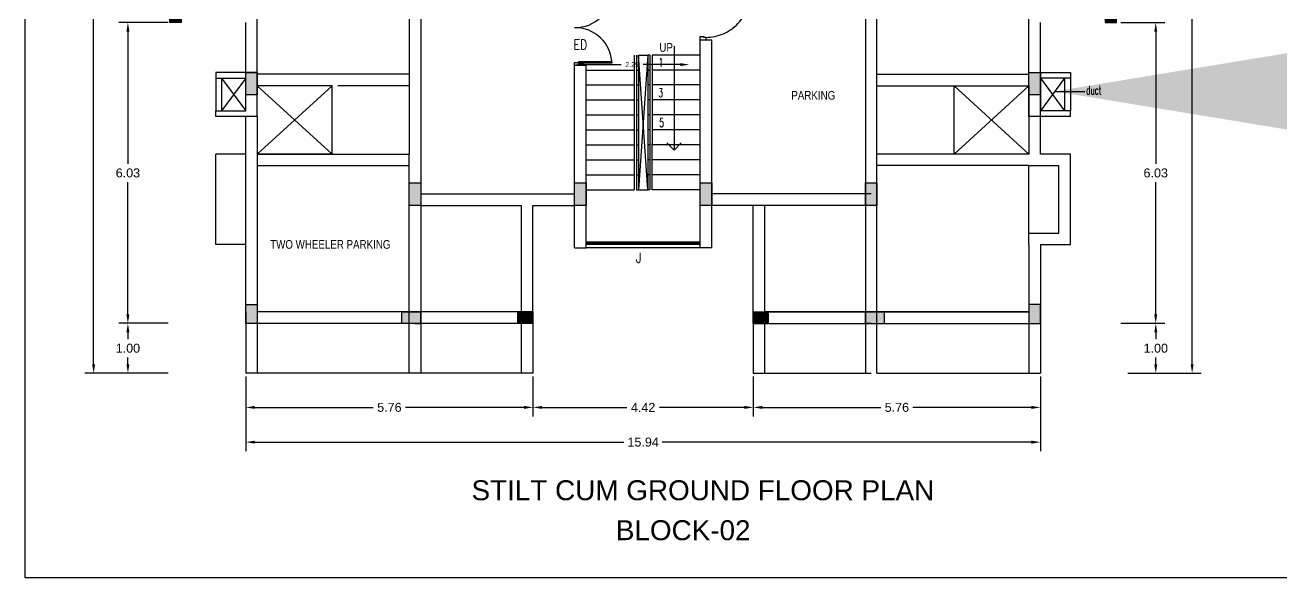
# Model space of a CAD drawing. Header units: metres. Extents: x 10 to 343, y 349 to 530.
# Drawn here: x 227.83 to 253.02, y 423.36 to 434.44 of the extents above; entities that cross this region are included whole.
import ezdxf

# ---------------------------------------------------------------- set-up
doc = ezdxf.new("R2010")
doc.units = ezdxf.units.M
for name, pattern in [('CENTER2', [1.125, 0.75, -0.125, 0.125, -0.125]), ('DASHED2', [0.375, 0.25, -0.125]), ('HIDDEN', [0.375, 0.25, -0.125])]:
    doc.linetypes.add(name, pattern=pattern)
for name, color, linetype in [('BLK_2_FLR_0_EXIT_WIDTH_DOOR', 2, 'Continuous'), ('S-COLUMN HATCH', 35, 'HIDDEN'), ('S-COLUMN LINE', 41, 'HIDDEN')]:
    doc.layers.add(name, color=color, linetype=linetype)
doc.styles.add('m', font='micross.ttf', dxfattribs={"width": 0.9, "height": 350})
doc.styles.add('ROMANS', font='romans.shx', dxfattribs={"width": 0.8})
doc.styles.add('RS3', font='romans.shx', dxfattribs={"width": 0.75, "height": 200})
doc.styles.get("Standard").update_dxf_attribs({"font": 'arial.ttf'})
doc.styles.add('style13', font='romans.shx', dxfattribs={"width": 0.75, "height": 250})
doc.styles.add('style3', font='arial.ttf')
doc.styles.add('style6', font='romans.shx', dxfattribs={"width": 0.8})
doc.dimstyles.new('1', dxfattribs={"dimtxt": 2, "dimasz": 100, "dimexe": 100, "dimexo": 0, "dimgap": 50, "dimtad": 1, "dimdec": 0, "dimzin": 3, "dimdsep": 46, "dimtxsty": 'RS3', "dimblk": 'ARCHTICK', "dimcen": 150, "dimdle": 100, "dimclrd": 256, "dimclre": 256, "dimclrt": 6, "dimadec": 0, "dimazin": 0, "dimtfac": 1, "dimtdec": 0, "dimtmove": 2, "dimatfit": 3, "dimfxl": 0, "dimlwd": -1, "dimlwe": -1, "dimarcsym": 0})
doc.dimstyles.get("Standard").update_dxf_attribs({"dimtxt": 0.18, "dimasz": 0.18, "dimexe": 0.18, "dimexo": 0.0625, "dimgap": 0.09, "dimtad": 0, "dimtih": 1, "dimtoh": 1, "dimzin": 0, "dimdsep": 46, "dimtxsty": 'Standard', "dimcen": 0.09, "dimadec": 0, "dimazin": 0, "dimtfac": 1, "dimtofl": 0, "dimtmove": 0, "dimatfit": 3, "dimfxl": 0, "dimtolj": 1, "dimtzin": 0, "dimarcsym": 0})
doc.dimstyles.new('STANDARD$0', dxfattribs={"dimtxt": 4, "dimasz": 2.5, "dimexe": 2, "dimexo": 2, "dimgap": 2, "dimtad": 1, "dimdec": 4, "dimzin": 0, "dimdsep": 46, "dimlunit": 4, "dimtxsty": 'ROMANS', "dimblk": 'ARCHTICK', "dimcen": 0.0625, "dimdle": 2.5, "dimse1": 1, "dimse2": 1, "dimclrd": 4, "dimclre": 9, "dimclrt": 6, "dimadec": 0, "dimazin": 0, "dimtfac": 1, "dimtdec": 4, "dimtix": 1, "dimtofl": 0, "dimtmove": 2, "dimatfit": 3, "dimldrblk": 'ARCHTICK', "dimfxl": 0, "dimtolj": 1, "dimtzin": 0, "dimarcsym": 0})

# ---------------------------------------------------------------- blocks, each defined once
blk = doc.blocks.new('A$C2FFF6C69')
at = {"layer": 'S-COLUMN HATCH', "linetype": 'ByBlock'}
for points in [[(230, -380), (0, -380), (0, 0), (230, 0)], [(5460, 0), (5760, 0), (5760, -230), (5460, -230)], [(10180, 0), (10480, 0), (10480, -230), (10180, -230)], [(15710, 0), (15940, 0), (15940, -380), (15710, -380)], [(3510, 0), (3510, -230), (3130, -230), (3130, 0)], [(12810, 0), (12810, -230), (12430, -230), (12430, 0)], [(3280, -2365), (3510, -2365), (3510, -2815), (3280, -2815)], [(6975, -2365), (6975, -2595), (6595, -2595), (6595, -2365)], [(9345, -2365), (9345, -2595), (8965, -2595), (8965, -2365)], [(12430, -2365), (12660, -2365), (12660, -2815), (12430, -2815)], [(0, -5030), (230, -5030), (230, -4580), (0, -4580)], [(15710, -5030), (15940, -5030), (15940, -4580), (15710, -4580)], [(6975, -4885), (6975, -5115), (6595, -5115), (6595, -4885)], [(9345, -4885), (9345, -5115), (8965, -5115), (8965, -4885)], [(-1525, -6030), (-1295, -6030), (-1295, -6330), (-1525, -6330)], [(17465, -6030), (17235, -6030), (17235, -6330), (17465, -6330)], [(12660, -7245), (12430, -7245), (12430, -6795), (12660, -6795)], [(3510, -7315), (3280, -7315), (3280, -6865), (3510, -6865)], [(6825, -7245), (6595, -7245), (6595, -6865), (6825, -6865)], [(9345, -7245), (9115, -7245), (9115, -6865), (9345, -6865)], [(230, -8230), (-370, -8230), (-370, -8460), (115, -8460), (230, -8460)], [(15710, -8230), (16310, -8230), (16310, -8460), (15825, -8460), (15710, -8460)], [(6825, -9825), (6825, -9225), (6595, -9225), (6595, -9710), (6595, -9825)], [(9345, -9825), (9345, -9225), (9115, -9225), (9115, -9710), (9115, -9825)], [(3510, -9825), (3280, -9825), (3280, -9375), (3510, -9375)], [(12660, -9825), (12430, -9825), (12430, -9375), (12660, -9375)], [(-1525, -10360), (-1295, -10360), (-1295, -10660), (-1525, -10660)], [(17465, -10360), (17235, -10360), (17235, -10660), (17465, -10660)], [(0, -11660), (230, -11660), (230, -12110), (0, -12110)], [(15710, -11660), (15940, -11660), (15940, -12110), (15710, -12110)], [(3280, -13875), (3510, -13875), (3510, -14325), (3280, -14325)], [(6595, -13875), (6825, -13875), (6825, -14325), (6595, -14325)], [(9115, -13875), (9345, -13875), (9345, -14325), (9115, -14325)], [(12430, -13875), (12660, -13875), (12660, -14325), (12430, -14325)], [(230, -16690), (0, -16690), (0, -16310), (230, -16310)], [(15710, -16310), (15940, -16310), (15940, -16690), (15710, -16690)], [(3130, -16690), (3130, -16460), (3510, -16460), (3510, -16690)], [(5460, -16460), (5760, -16460), (5760, -16690), (5460, -16690)], [(10180, -16460), (10480, -16460), (10480, -16690), (10180, -16690)], [(12430, -16690), (12430, -16460), (12810, -16460), (12810, -16690)]]:
    blk.add_hatch(color=256, dxfattribs=at).paths.add_polyline_path(points)
at = {"layer": 'S-COLUMN LINE', "linetype": 'ByBlock'}
for points in [[(0, -380), (230, -380), (230, 0), (0, 0)], [(5460, 0), (5760, 0), (5760, -230), (5460, -230)], [(10180, 0), (10480, 0), (10480, -230), (10180, -230)], [(15940, -380), (15710, -380), (15710, 0), (15940, 0)], [(3510, -230), (3510, 0), (3130, 0), (3130, -230)], [(12430, -230), (12430, 0), (12810, 0), (12810, -230)], [(3280, -2365), (3510, -2365), (3510, -2815), (3280, -2815)], [(6975, -2595), (6975, -2365), (6595, -2365), (6595, -2595)], [(9345, -2595), (9345, -2365), (8965, -2365), (8965, -2595)], [(12430, -2365), (12660, -2365), (12660, -2815), (12430, -2815)], [(0, -5030), (230, -5030), (230, -4580), (0, -4580)], [(15710, -5030), (15940, -5030), (15940, -4580), (15710, -4580)], [(6975, -5115), (6975, -4885), (6595, -4885), (6595, -5115)], [(9345, -5115), (9345, -4885), (8965, -4885), (8965, -5115)], [(-1525, -6030), (-1295, -6030), (-1295, -6330), (-1525, -6330)], [(17465, -6030), (17235, -6030), (17235, -6330), (17465, -6330)], [(12660, -7245), (12430, -7245), (12430, -6795), (12660, -6795)], [(3510, -7315), (3280, -7315), (3280, -6865), (3510, -6865)], [(6595, -7245), (6825, -7245), (6825, -6865), (6595, -6865)], [(9115, -7245), (9345, -7245), (9345, -6865), (9115, -6865)], [(-370, -8460), (-370, -8230), (230, -8230), (230, -8460)], [(16310, -8460), (16310, -8230), (15710, -8230), (15710, -8460)], [(6595, -9225), (6825, -9225), (6825, -9825), (6595, -9825)], [(9115, -9225), (9345, -9225), (9345, -9825), (9115, -9825)], [(3510, -9825), (3280, -9825), (3280, -9375), (3510, -9375)], [(12660, -9825), (12430, -9825), (12430, -9375), (12660, -9375)], [(-1525, -10360), (-1295, -10360), (-1295, -10660), (-1525, -10660)], [(17465, -10360), (17235, -10360), (17235, -10660), (17465, -10660)], [(0, -11660), (230, -11660), (230, -12110), (0, -12110)], [(15710, -11660), (15940, -11660), (15940, -12110), (15710, -12110)], [(3280, -13875), (3510, -13875), (3510, -14325), (3280, -14325)], [(6595, -13875), (6825, -13875), (6825, -14325), (6595, -14325)], [(9115, -13875), (9345, -13875), (9345, -14325), (9115, -14325)], [(12430, -13875), (12660, -13875), (12660, -14325), (12430, -14325)], [(0, -16310), (230, -16310), (230, -16690), (0, -16690)], [(15940, -16310), (15710, -16310), (15710, -16690), (15940, -16690)], [(3510, -16460), (3510, -16690), (3130, -16690), (3130, -16460)], [(5460, -16460), (5760, -16460), (5760, -16690), (5460, -16690)], [(10180, -16460), (10480, -16460), (10480, -16690), (10180, -16690)], [(12430, -16460), (12430, -16690), (12810, -16690), (12810, -16460)]]:
    blk.add_lwpolyline(points, close=True, dxfattribs=at)
blk = doc.blocks.new('_ArchTick')
at = {"color": 0, "linetype": 'ByBlock', "const_width": 0.15}
blk.add_lwpolyline([(-0.5, -0.5), (0.5, 0.5)], dxfattribs=at)
blk = doc.blocks.new('*D22')
at = {"color": 0, "lineweight": -2, "ltscale": 400}
for p, q in [((230.693, 434.492), (229.708, 434.492)), ((229.888, 434.312), (229.888, 431.659)), ((229.888, 428.642), (229.888, 431.295)), ((230.693, 428.462), (229.708, 428.462))]:
    blk.add_line(p, q, dxfattribs=at)
at = {"color": 0, "ltscale": 400}
for points in [[(229.858, 434.312), (229.918, 434.312), (229.888, 434.492)], [(229.858, 428.642), (229.918, 428.642), (229.888, 428.462)]]:
    blk.add_solid(points, dxfattribs=at)
at = {"layer": 'Defpoints', "color": 0, "ltscale": 400}
for p in [(229.888, 434.492), (230.755, 434.492), (230.755, 428.462)]:
    blk.add_point(p, dxfattribs=at)
at = {"color": 0, "ltscale": 400, "insert": (229.888, 431.477), "char_height": 0.18, "attachment_point": 5}
blk.add_mtext('\\A1;6.03', dxfattribs=at)
blk = doc.blocks.new('*D23')
at = {"color": 0, "lineweight": -2, "ltscale": 400}
for p, q in [((230.693, 446.152), (229.021, 446.152)), ((229.201, 445.972), (229.201, 436.989)), ((229.201, 427.642), (229.201, 436.625)), ((230.693, 427.462), (229.021, 427.462))]:
    blk.add_line(p, q, dxfattribs=at)
at = {"color": 0, "ltscale": 400}
for points in [[(229.171, 445.972), (229.231, 445.972), (229.201, 446.152)], [(229.171, 427.642), (229.231, 427.642), (229.201, 427.462)]]:
    blk.add_solid(points, dxfattribs=at)
at = {"layer": 'Defpoints', "color": 0, "ltscale": 400}
for p in [(230.755, 446.152), (229.201, 427.462), (230.755, 427.462)]:
    blk.add_point(p, dxfattribs=at)
at = {"color": 0, "ltscale": 400, "insert": (229.201, 436.807), "char_height": 0.18, "attachment_point": 5}
blk.add_mtext('\\A1;18.69', dxfattribs=at)
blk = doc.blocks.new('*D28')
at = {"color": 0, "lineweight": -2, "ltscale": 400}
for p, q in [((249.808, 434.492), (250.685, 434.492)), ((250.505, 434.312), (250.505, 431.659)), ((250.505, 428.642), (250.505, 431.295)), ((249.808, 428.462), (250.685, 428.462))]:
    blk.add_line(p, q, dxfattribs=at)
at = {"color": 0, "ltscale": 400}
for points in [[(250.475, 434.312), (250.535, 434.312), (250.505, 434.492)], [(250.475, 428.642), (250.535, 428.642), (250.505, 428.462)]]:
    blk.add_solid(points, dxfattribs=at)
at = {"layer": 'Defpoints', "color": 0, "ltscale": 400}
for p in [(249.745, 434.492), (250.505, 434.492), (249.745, 428.462)]:
    blk.add_point(p, dxfattribs=at)
at = {"color": 0, "ltscale": 400, "insert": (250.505, 431.477), "char_height": 0.18, "attachment_point": 5}
blk.add_mtext('\\A1;6.03', dxfattribs=at)
blk = doc.blocks.new('*D29')
at = {"color": 0, "lineweight": -2, "ltscale": 400}
for p, q in [((249.945, 446.152), (251.415, 446.152)), ((251.235, 445.972), (251.235, 436.989)), ((251.235, 427.642), (251.235, 436.625)), ((249.945, 427.462), (251.415, 427.462))]:
    blk.add_line(p, q, dxfattribs=at)
at = {"color": 0, "ltscale": 400}
for points in [[(251.205, 445.972), (251.265, 445.972), (251.235, 446.152)], [(251.205, 427.642), (251.265, 427.642), (251.235, 427.462)]]:
    blk.add_solid(points, dxfattribs=at)
at = {"layer": 'Defpoints', "color": 0, "ltscale": 400}
for p in [(249.882, 446.152), (249.882, 427.462), (251.235, 427.462)]:
    blk.add_point(p, dxfattribs=at)
at = {"color": 0, "ltscale": 400, "insert": (251.235, 436.807), "char_height": 0.18, "attachment_point": 5}
blk.add_mtext('\\A1;18.69', dxfattribs=at)
blk = doc.blocks.new('*D30')
at = {"color": 0, "lineweight": -2, "ltscale": 400}
for p, q in [((232.253, 427.399), (232.253, 426.596)), ((238.013, 427.399), (238.013, 426.596)), ((232.433, 426.776), (234.809, 426.776)), ((237.833, 426.776), (235.456, 426.776))]:
    blk.add_line(p, q, dxfattribs=at)
at = {"color": 0, "ltscale": 400}
for points in [[(232.433, 426.806), (232.433, 426.746), (232.253, 426.776)], [(237.833, 426.806), (237.833, 426.746), (238.013, 426.776)]]:
    blk.add_solid(points, dxfattribs=at)
at = {"layer": 'Defpoints', "color": 0, "ltscale": 400}
for p in [(232.253, 427.462), (238.013, 427.462), (238.013, 426.776)]:
    blk.add_point(p, dxfattribs=at)
at = {"color": 0, "ltscale": 400, "insert": (235.133, 426.776), "char_height": 0.18, "attachment_point": 5}
blk.add_mtext('\\A1;5.76', dxfattribs=at)
blk = doc.blocks.new('*D31')
at = {"color": 0, "lineweight": -2, "ltscale": 400}
for p, q in [((230.693, 428.462), (229.708, 428.462)), ((229.888, 428.282), (229.888, 428.144)), ((229.888, 427.642), (229.888, 427.78)), ((230.693, 427.462), (229.708, 427.462))]:
    blk.add_line(p, q, dxfattribs=at)
at = {"color": 0, "ltscale": 400}
for points in [[(229.858, 428.282), (229.918, 428.282), (229.888, 428.462)], [(229.858, 427.642), (229.918, 427.642), (229.888, 427.462)]]:
    blk.add_solid(points, dxfattribs=at)
at = {"layer": 'Defpoints', "color": 0, "ltscale": 400}
for p in [(229.888, 428.462), (230.755, 428.462), (230.755, 427.462)]:
    blk.add_point(p, dxfattribs=at)
at = {"color": 0, "ltscale": 400, "insert": (229.888, 427.962), "char_height": 0.18, "attachment_point": 5}
blk.add_mtext('\\A1;1.00', dxfattribs=at)
blk = doc.blocks.new('*D32')
at = {"color": 0, "lineweight": -2, "ltscale": 400}
for p, q in [((238.013, 427.399), (238.013, 426.596)), ((242.433, 427.399), (242.433, 426.596)), ((238.193, 426.776), (239.896, 426.776)), ((242.253, 426.776), (240.549, 426.776))]:
    blk.add_line(p, q, dxfattribs=at)
at = {"color": 0, "ltscale": 400}
for points in [[(238.193, 426.806), (238.193, 426.746), (238.013, 426.776)], [(242.253, 426.806), (242.253, 426.746), (242.433, 426.776)]]:
    blk.add_solid(points, dxfattribs=at)
at = {"layer": 'Defpoints', "color": 0, "ltscale": 400}
for p in [(238.013, 427.462), (242.433, 427.462), (238.013, 426.776)]:
    blk.add_point(p, dxfattribs=at)
at = {"color": 0, "ltscale": 400, "insert": (240.223, 426.776), "char_height": 0.18, "attachment_point": 5}
blk.add_mtext('\\A1;4.42', dxfattribs=at)
blk = doc.blocks.new('*D33')
at = {"color": 0, "lineweight": -2, "ltscale": 400}
for p, q in [((242.433, 427.399), (242.433, 426.596)), ((248.193, 427.399), (248.193, 426.596)), ((242.613, 426.776), (244.989, 426.776)), ((248.013, 426.776), (245.636, 426.776))]:
    blk.add_line(p, q, dxfattribs=at)
at = {"color": 0, "ltscale": 400}
for points in [[(242.613, 426.806), (242.613, 426.746), (242.433, 426.776)], [(248.013, 426.806), (248.013, 426.746), (248.193, 426.776)]]:
    blk.add_solid(points, dxfattribs=at)
at = {"layer": 'Defpoints', "color": 0, "ltscale": 400}
for p in [(242.433, 427.462), (248.193, 427.462), (242.433, 426.776)]:
    blk.add_point(p, dxfattribs=at)
at = {"color": 0, "ltscale": 400, "insert": (245.313, 426.776), "char_height": 0.18, "attachment_point": 5}
blk.add_mtext('\\A1;5.76', dxfattribs=at)
blk = doc.blocks.new('*D34')
at = {"color": 0, "lineweight": -2, "ltscale": 400}
for p, q in [((249.945, 428.462), (250.686, 428.462)), ((250.506, 428.282), (250.506, 428.144)), ((250.506, 427.642), (250.506, 427.78)), ((249.945, 427.462), (250.686, 427.462))]:
    blk.add_line(p, q, dxfattribs=at)
at = {"color": 0, "ltscale": 400}
for points in [[(250.476, 428.282), (250.536, 428.282), (250.506, 428.462)], [(250.476, 427.642), (250.536, 427.642), (250.506, 427.462)]]:
    blk.add_solid(points, dxfattribs=at)
at = {"layer": 'Defpoints', "color": 0, "ltscale": 400}
for p in [(249.882, 428.462), (250.506, 428.462), (249.882, 427.462)]:
    blk.add_point(p, dxfattribs=at)
at = {"color": 0, "ltscale": 400, "insert": (250.506, 427.962), "char_height": 0.18, "attachment_point": 5}
blk.add_mtext('\\A1;1.00', dxfattribs=at)
blk = doc.blocks.new('*D35')
at = {"color": 0, "lineweight": -2, "ltscale": 400}
for p, q in [((232.253, 427.399), (232.253, 425.9)), ((248.193, 427.399), (248.193, 425.9)), ((232.433, 426.08), (239.838, 426.08)), ((248.013, 426.08), (240.607, 426.08))]:
    blk.add_line(p, q, dxfattribs=at)
at = {"color": 0, "ltscale": 400}
for points in [[(232.433, 426.11), (232.433, 426.05), (232.253, 426.08)], [(248.013, 426.11), (248.013, 426.05), (248.193, 426.08)]]:
    blk.add_solid(points, dxfattribs=at)
at = {"layer": 'Defpoints', "color": 0, "ltscale": 400}
for p in [(232.253, 427.462), (248.193, 427.462), (248.193, 426.08)]:
    blk.add_point(p, dxfattribs=at)
at = {"color": 0, "ltscale": 400, "insert": (240.223, 426.08), "char_height": 0.18, "attachment_point": 5}
blk.add_mtext('\\A1;15.94', dxfattribs=at)
blk = doc.blocks.new('*D198')
at = {"layer": 'BLK_2_FLR_0_EXIT_WIDTH_DOOR', "color": 0, "lineweight": -2}
for p, q in [((239.038, 433.65), (239.782, 433.65)), ((240.968, 433.65), (240.223, 433.65))]:
    blk.add_line(p, q, dxfattribs=at)
at = {"layer": 'BLK_2_FLR_0_EXIT_WIDTH_DOOR', "color": 0}
for points in [[(239.038, 433.68), (239.038, 433.62), (238.858, 433.65)], [(240.968, 433.68), (240.968, 433.62), (241.148, 433.65)]]:
    blk.add_solid(points, dxfattribs=at)
at = {"layer": 'Defpoints', "color": 0}
for p in [(241.148, 433.65), (238.858, 433.395), (241.148, 433.395)]:
    blk.add_point(p, dxfattribs=at)
at = {"layer": 'BLK_2_FLR_0_EXIT_WIDTH_DOOR', "color": 0, "insert": (240.003, 433.65), "char_height": 0.1, "attachment_point": 5}
blk.add_mtext('\\A1;2.29', dxfattribs=at)

msp = doc.modelspace()

# ---------------------------------------------------------------- linework, layer by layer
at = {"linetype": 'DASHED2', "ltscale": 400}
for p, q in [((247.9626, 433.4917), (247.9626, 436.6917)), ((232.4826, 433.4567), (232.4826, 436.3917)), ((244.9126, 427.4617), (244.9126, 436.3917)), ((235.5326, 435.3267), (235.5326, 431.8567)), ((235.7626, 435.3267), (235.7626, 427.4617)), ((232.2526, 433.4917), (232.2526, 434.4917)), ((248.1926, 432.7217), (248.1926, 434.4917)), ((235.5326, 433.4567), (232.4826, 433.4567)), ((244.9126, 433.4567), (247.9626, 433.4567)), ((248.1926, 431.8567), (248.1926, 433.3417)), ((233.9826, 433.2267), (232.4826, 433.2267)), ((233.9826, 431.8567), (233.9826, 433.2267)), ((235.5326, 433.2267), (234.0976, 433.2267)), ((244.9126, 433.2267), (247.9626, 433.2267)), ((247.9626, 433.2267), (247.9626, 431.8567)), ((232.2526, 428.4617), (232.2526, 432.6067)), ((232.4826, 432.6067), (232.4826, 427.4617)), ((231.6526, 430.0417), (231.6526, 431.8567)), ((232.2526, 431.8567), (231.6526, 431.8567)), ((233.9826, 431.8567), (232.4826, 431.8567)), ((232.4826, 431.8567), (235.5326, 431.8567)), ((235.5326, 427.4617), (235.5326, 431.8567)), ((235.5326, 427.4617), (235.5326, 431.8567)), ((247.9626, 431.8567), (244.9126, 431.8567)), ((248.7926, 431.8567), (248.1926, 431.8567)), ((248.7926, 430.0417), (248.7926, 431.8567)), ((232.4826, 431.6267), (235.5326, 431.6267)), ((247.9626, 431.6267), (244.9126, 431.6267)), ((247.9626, 431.6267), (248.5626, 431.6267)), ((247.9626, 430.2717), (247.9626, 431.6267)), ((248.5626, 430.2717), (248.5626, 431.6267)), ((235.7626, 431.0567), (238.8476, 431.0567)), ((244.7976, 431.0567), (241.5976, 431.0567)), ((235.7626, 430.8267), (237.7826, 430.8267)), ((237.7826, 427.4617), (237.7826, 430.8267)), ((238.0126, 428.4617), (238.0126, 430.8267)), ((238.0126, 430.8267), (238.8476, 430.8267)), ((244.7976, 430.8267), (241.5976, 430.8267)), ((242.4326, 428.4617), (242.4326, 430.8267)), ((242.4326, 428.4617), (242.4326, 430.8267)), ((242.6626, 427.4617), (242.6626, 430.8267)), ((247.9626, 430.2717), (248.5626, 430.2717)), ((247.9626, 430.0417), (247.9626, 430.2717)), ((232.2526, 430.0417), (231.6526, 430.0417)), ((247.9626, 430.0417), (247.9626, 427.4617)), ((248.1926, 430.0417), (248.7926, 430.0417)), ((248.1926, 430.0417), (248.1926, 427.4617)), ((238.0126, 428.6917), (232.4826, 428.6917)), ((247.9626, 428.6917), (242.6626, 428.6917)), ((242.6626, 428.6917), (247.9626, 428.6917)), ((232.2526, 428.4617), (232.2526, 427.4617)), ((238.0126, 428.4617), (232.4826, 428.4617)), ((238.0126, 428.4617), (238.0126, 427.4617)), ((242.4326, 428.4617), (242.4326, 427.4617)), ((242.4326, 428.4617), (247.9626, 428.4617)), ((238.0126, 427.4617), (232.2526, 427.4617)), ((242.4326, 427.4617), (244.7976, 427.4617)), ((244.9126, 427.4617), (248.1926, 427.4617))]:
    msp.add_line(p, q, dxfattribs=at)
at = {"ltscale": 400}
for p, q in [((244.6826, 436.3917), (244.6826, 427.4617)), ((240.8426, 434.0207), (240.8426, 431.931)), ((241.3676, 429.9767), (241.3676, 434.1417)), ((241.5976, 434.1417), (241.3676, 434.1417)), ((241.5976, 429.9767), (241.5976, 434.1417)), ((241.5976, 429.9767), (241.5976, 434.1417)), ((240.3551, 433.8417), (240.3176, 433.8417)), ((240.3176, 433.8417), (240.3176, 432.0417)), ((240.3551, 433.8417), (240.3551, 431.1417)), ((241.3676, 433.8417), (240.4051, 433.8417)), ((240.4051, 433.8417), (240.4051, 432.0681)), ((238.8476, 429.9767), (238.8476, 433.6417)), ((238.8476, 429.9767), (238.8476, 433.6417)), ((238.8476, 433.6417), (239.0776, 433.6417)), ((239.0776, 429.9767), (239.0776, 433.6417)), ((240.0901, 433.5417), (240.1276, 433.5417)), ((240.3551, 433.5417), (240.3176, 433.5417)), ((241.3676, 433.5417), (240.4051, 433.5417)), ((232.2526, 433.4917), (231.6526, 433.4917)), ((231.6526, 433.4917), (231.6526, 433.3767)), ((231.6526, 433.3767), (232.2526, 433.3767)), ((232.4826, 433.4917), (231.7076, 433.4917)), ((232.2526, 432.7217), (232.2526, 433.3417)), ((232.4826, 432.6067), (232.4826, 433.4917)), ((247.9626, 433.0417), (247.9626, 433.4917)), ((247.9626, 433.4917), (248.7376, 433.4917)), ((248.1926, 433.4917), (248.7926, 433.4917)), ((248.7926, 433.3767), (248.1926, 433.3767)), ((248.1926, 433.3767), (248.1926, 432.7217)), ((248.7926, 433.4917), (248.7926, 433.3767)), ((240.0901, 433.2417), (240.1276, 433.2417)), ((240.3551, 433.2417), (240.3176, 433.2417)), ((241.3676, 433.2417), (240.4051, 433.2417)), ((247.9626, 432.6067), (247.9626, 433.0417)), ((240.0901, 432.9417), (240.1276, 432.9417)), ((240.3551, 432.9417), (240.3176, 432.9417)), ((241.3676, 432.9417), (240.4051, 432.9417)), ((231.6526, 432.6067), (231.6526, 432.7217)), ((231.6526, 432.7217), (232.2526, 432.7217)), ((232.4826, 432.6067), (231.6526, 432.6067)), ((240.0901, 432.6417), (240.1276, 432.6417)), ((240.3551, 432.6417), (240.3176, 432.6417)), ((241.3676, 432.6417), (240.4051, 432.6417)), ((248.1926, 432.6067), (247.9626, 432.6067)), ((248.7926, 432.7217), (248.1926, 432.7217)), ((248.7926, 432.6067), (248.1926, 432.6067)), ((248.7926, 432.6067), (248.7926, 432.7217)), ((240.0901, 432.3417), (240.1276, 432.3417)), ((240.3551, 432.3417), (240.3176, 432.3417)), ((241.3676, 432.3417), (240.4051, 432.3417)), ((240.0901, 432.0417), (240.1276, 432.0417)), ((240.3551, 432.0417), (240.3176, 432.0417)), ((241.3676, 432.0417), (240.4051, 432.0417)), ((240.0901, 431.7417), (240.1276, 431.7417)), ((240.3551, 431.7417), (240.3176, 431.7417)), ((240.0901, 431.4417), (240.1276, 431.4417)), ((240.3551, 431.4417), (240.3176, 431.4417)), ((238.8476, 429.9767), (239.0776, 429.9767)), ((241.5976, 429.9767), (241.3676, 429.9767)), ((232.2526, 428.6917), (232.2526, 428.4617)), ((232.4826, 428.6917), (232.4826, 428.4617)), ((248.1926, 428.6917), (248.1926, 428.4617)), ((247.9626, 428.4617), (248.1926, 428.4617))]:
    msp.add_line(p, q, dxfattribs=at)
for p, q in [((241.3676, 434.1417), (241.3676, 434.2111)), ((241.3676, 434.2111), (241.4371, 434.2111)), ((241.4371, 434.1972), (241.4371, 434.2111)), ((241.4371, 434.1972), (241.4787, 434.1972)), ((241.4787, 434.1972), (241.4787, 434.1417)), ((238.8476, 433.6937), (238.8997, 433.6937)), ((238.8476, 433.6417), (238.8476, 433.6937)), ((238.8997, 433.6833), (238.8997, 433.6937)), ((238.8997, 433.6833), (238.931, 433.6833)), ((238.931, 433.6833), (238.931, 433.7146)), ((238.931, 433.7146), (239.5976, 433.7146)), ((238.931, 433.6833), (239.5984, 433.6833)), ((238.931, 433.6833), (238.931, 433.6417)), ((240.4051, 431.1417), (240.4051, 432.0681)), ((241.3676, 430.0917), (239.0776, 430.0917)), ((241.3676, 430.0667), (239.0776, 430.0667)), ((241.3676, 430.0417), (239.0776, 430.0417)), ((241.3676, 429.9767), (239.0776, 429.9767))]:
    msp.add_line(p, q)
at = {"linetype": 'HIDDEN', "ltscale": 400}
for p, q in [((240.0401, 433.8417), (240.0401, 431.1417)), ((240.0901, 433.8417), (240.0901, 431.1417)), ((240.1276, 433.8417), (240.1276, 431.1417)), ((240.1276, 433.8417), (240.3176, 433.8417)), ((239.0776, 433.5417), (240.0401, 433.5417)), ((239.0776, 433.2417), (240.0401, 433.2417)), ((239.0776, 432.9417), (240.0401, 432.9417)), ((239.0776, 432.6417), (240.0401, 432.6417)), ((239.0776, 432.3417), (240.0401, 432.3417)), ((239.0776, 432.0417), (240.0401, 432.0417)), ((240.3176, 432.0417), (240.3176, 431.1417)), ((239.0776, 431.7417), (240.0401, 431.7417)), ((241.3676, 431.7417), (240.4051, 431.7417)), ((239.0776, 431.4417), (240.0401, 431.4417)), ((241.3676, 431.4417), (240.4051, 431.4417)), ((239.0776, 431.1417), (240.0401, 431.1417)), ((240.0901, 431.1417), (240.1276, 431.1417)), ((240.1276, 431.1417), (240.3176, 431.1417)), ((240.3551, 431.1417), (240.3176, 431.1417)), ((241.3676, 431.1417), (240.4051, 431.1417))]:
    msp.add_line(p, q, dxfattribs=at)
at = {"linetype": 'CENTER2', "ltscale": 400}
for p, q in [((240.3176, 433.8417), (240.1276, 431.1417)), ((240.3176, 431.1417), (240.1276, 433.8417)), ((232.4826, 433.2267), (233.9826, 431.8567)), ((233.9826, 433.2267), (232.4826, 431.8567)), ((232.4826, 433.2267), (233.9826, 431.8567)), ((233.9826, 433.2267), (232.4826, 431.8567)), ((246.4626, 431.8567), (246.4626, 433.2267)), ((247.9626, 433.2267), (246.4626, 431.8567)), ((246.4626, 433.2267), (247.9626, 431.8567))]:
    msp.add_line(p, q, dxfattribs=at)
at = {"linetype": 'Continuous'}
msp.add_line((238.8476, 433.6417), (239.0776, 433.6417), dxfattribs=at)
at = {"linetype": 'Continuous', "ltscale": 300}
for p, q in [((231.6526, 433.3767), (231.6526, 432.7217)), ((231.7676, 433.3767), (231.7676, 432.7217)), ((231.7676, 433.3767), (232.2526, 432.7217)), ((232.2526, 433.3767), (231.7676, 432.7217)), ((248.6776, 433.3767), (248.1926, 432.7217)), ((248.1926, 433.3767), (248.6776, 432.7217)), ((248.6776, 433.3767), (248.6776, 432.7217)), ((248.7926, 433.3767), (248.7926, 432.7217))]:
    msp.add_line(p, q, dxfattribs=at)
msp.add_lwpolyline([(227.826, 479.8415), (302.8307, 479.8415), (302.8307, 423.3577), (227.826, 423.3577)], close=True)
at = {"ltscale": 400}
for points in [[(240.8426, 431.931), (240.6981, 432.0831)], [(240.8426, 431.931), (240.9872, 432.0831)], [(235.6476, 428.4617), (235.7626, 428.4617), (235.7626, 428.6917), (235.6476, 428.6917)], [(235.6476, 428.4617), (235.7626, 428.4617), (235.7626, 428.6917), (235.6476, 428.6917)], [(244.7976, 428.4617), (244.6826, 428.4617), (244.6826, 428.6917), (244.7976, 428.6917)], [(244.7976, 428.4617), (244.6826, 428.4617), (244.6826, 428.6917), (244.7976, 428.6917)]]:
    msp.add_lwpolyline(points, dxfattribs=at)
at = {"linetype": 'HIDDEN', "ltscale": 400}
for centre, radius, start, end in [((238.8576, 435.1331), 0.7415, 269.23137, 357.43969), ((241.4787, 435.0861), 0.8899, 267.31623, 360), ((238.8576, 433.6502), 0.7415, 2.56031, 90.76863)]:
    msp.add_arc(centre, radius, start, end, dxfattribs=at)

# ---------------------------------------------------------------- block references
at = {"ltscale": 400, "xscale": 0.001, "yscale": 0.001, "zscale": 0.001}
msp.add_blockref('A$C2FFF6C69', (232.2526, 445.1517), dxfattribs=at)

# ---------------------------------------------------------------- texts
for s, height, style, width, p in [(' ED', 0.2, 'style13', 0.8, (238.7183, 433.9516)), ('UP', 0.175, 'm', 0.8, (240.5489, 433.9075)), ('1', 0.175, 'style6', 0.6, (240.535, 433.6064)), ('3', 0.175, 'style6', 0.6, (240.5298, 432.9958)), ('  PARKING', 0.175, 'm', 0.8, (243.0872, 432.9468)), ('duct', 0.175, 'style6', 0.6, (249.1102, 433.0497)), ('5', 0.175, 'style6', 0.6, (240.5498, 432.3979)), ('TWO WHEELER PARKING', 0.175, 'm', 0.8, (232.742, 429.9574)), ('J ', 0.2, 'style13', 0.8, (240.0789, 429.6768))]:
    msp.add_text(s, height=height, dxfattribs=dict(style=style, width=width)).set_placement(p)
for s, style, p in [(' STILT CUM GROUND FLOOR PLAN', 'm', (236.625, 424.9152)), ('BLOCK-02', 'style3', (239.6756, 424.1137))]:
    msp.add_text(s, height=0.4, dxfattribs=dict(style=style)).set_placement(p)

# ---------------------------------------------------------------- dimensions: what is measured, and where the dimension line sits
at = {"ltscale": 400}
for p1, p2, distance, picture, middle in [((230.7551, 446.1517), (230.7551, 427.4617), -1.5546, '*D23', (229.2005, 436.8067)), ((249.8824, 446.1517), (249.8824, 427.4617), 1.3529, '*D29', (251.2354, 436.8067)), ((230.7551, 428.4617), (230.7551, 434.4917), 0.8668, '*D22', (229.8883, 431.4767)), ((249.7451, 428.4617), (249.7451, 434.4917), -0.7601, '*D28', (250.5052, 431.4767)), ((230.7551, 427.4617), (230.7551, 428.4617), 0.8668, '*D31', (229.8883, 427.9617)), ((249.8824, 427.4617), (249.8824, 428.4617), -0.6231, '*D34', (250.5056, 427.9617)), ((232.2526, 427.4617), (238.0126, 427.4617), -0.686, '*D30', (235.1326, 426.7757)), ((232.2526, 427.4617), (248.1926, 427.4617), -1.3816, '*D35', (240.2226, 426.0801)), ((242.4326, 427.4617), (238.0126, 427.4617), 0.686, '*D32', (240.2226, 426.7757)), ((248.1926, 427.4617), (242.4326, 427.4617), 0.686, '*D33', (245.3126, 426.7757))]:
    dim = msp.add_aligned_dim(p1=p1, p2=p2, distance=distance, dimstyle='Standard', dxfattribs=at)
    dim.commit()
    dim.dimension.update_dxf_attribs({"geometry": picture, "text_midpoint": middle})
at = {"layer": 'BLK_2_FLR_0_EXIT_WIDTH_DOOR', "color": 2}
dim = msp.add_linear_dim(base=(241.1476, 433.6502), p1=(238.8576, 433.3948), p2=(241.1476, 433.3948), dimstyle='STANDARD$0', override={"dimtxt": 0.1, "dimasz": 0.18, "dimexe": 0.18, "dimexo": 0.0625, "dimgap": 0.09, "dimtad": 0, "dimtih": 1, "dimtoh": 1, "dimdec": 2, "dimlunit": 2, "dimtxsty": 'Standard', "dimcen": 0.09, "dimdle": 0, "dimclrd": 0, "dimclre": 0, "dimclrt": 0, "dimtdec": 2, "dimtix": 0, "dimtmove": 0}, dxfattribs=at)
dim.commit()
dim.dimension.update_dxf_attribs({"geometry": '*D198', "text_midpoint": (240.0026, 433.6502), "dimtype": 160})

# ---------------------------------------------------------------- leaders
at = {"ltscale": 400}
msp.add_leader([(248.4828, 433.1135), (249.0812, 433.1135)], dimstyle='1', override={"dimfxl": 200, "dimfxlon": 1}, dxfattribs=at)

doc.saveas('drawing.dxf')
